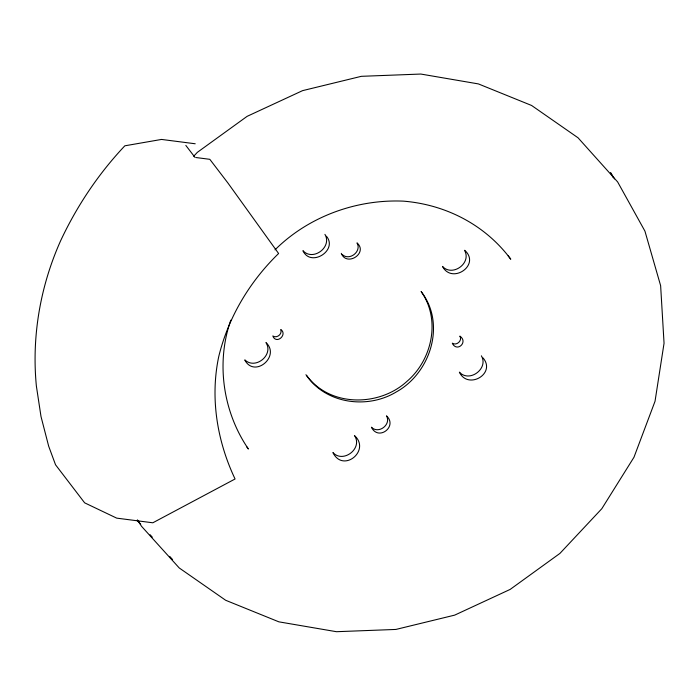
<?xml version="1.0" encoding="UTF-8"?>
<svg xmlns="http://www.w3.org/2000/svg" width="699" height="699" viewBox="0 0 699 699"><rect width="100%" height="100%" fill="white"/><g stroke="black" fill="none" stroke-linecap="round" stroke-linejoin="round"><path stroke-width="1.05" d="M230.784 320.159C215.842 362.746 222.902 411.816 248.398 449.003L246.467 446.478M193.684 156.261L197.354 152.338L247.123 116.34L302.597 90.634L361.357 76.322L420.824 74.05L478.404 83.915L531.59 105.47L578.047 137.79L617.636 181.932L644.932 231.124L660.634 285.69L664.05 343.244L655.033 401.278L633.976 457.251L601.804 508.715L559.916 553.416L510.156 589.414L454.682 615.129L395.922 629.432L336.455 631.704L278.866 621.839L225.69 600.284L179.232 567.964L141.53 526.295L137.537 520.039M274.995 249.849C308.486 216.559 356.289 199.154 403.349 201.137C445.77 204.554 485.255 224.86 510.768 259.224L508.199 255.86M195.213 143.767L161.539 139.433L124.841 145.811C98.445 173.754 76.838 206.083 60.568 240.884L60.385 241.304C40.236 286.538 31.569 336.7 36.374 386.031L40.996 416.49L48.659 446.163L55.536 464.774L84.64 502.834L116.707 518.134L152.828 522.791L235.065 478.99C217.066 441.052 210.006 397.871 218.752 356.525C228.311 317.302 249.692 281.54 278.604 253.51L227.874 182.946L209.814 159.32L196.035 157.546M452.279 343.165C456.456 346.101 462.572 340.701 459.959 336.236M272.793 335.966C276.603 338.604 282.282 334.375 280.876 329.963M342.161 254.453C349.282 261.374 362.012 251.474 357.006 242.885C368.46 252.933 346.748 267.193 341.287 253.353M371.641 427.421C378.753 434.332 391.484 424.433 386.486 415.844C398.011 426.381 378.29 441.532 371.44 427.194M244.912 359.933C255.187 369.858 273.527 355.354 266.24 343.034M306.643 375.468C329.841 407.325 379.365 406.853 407.089 381.252C432.323 359.662 440.99 319.329 421.043 291.439M137.371 520.274L139.547 522.677M137.065 520.309L140.691 524.32M150.11 534.735L152.286 537.138M169.691 556.369L172.592 559.576M464.686 250.259C481.052 264.912 451.982 284.711 442.502 266.415C452.166 277.022 471.318 263.61 464.852 250.906M459.968 336.21C468.199 341.68 457.705 352.322 452.603 343.925M421.514 292.068C446.084 324.275 430.435 373.03 396.49 391.824C367.482 409.588 325.341 403.917 305.944 374.69M185.838 145.418L195.004 157.406M280.867 329.526C287.612 334.402 277.049 344.336 273.134 336.769M354.419 435.503C371.108 450.296 343.148 473.511 332.916 452.559C342.921 463.489 362.414 448.968 354.917 436.237M265.926 342.545C280.71 356.036 254.794 378.386 244.886 360.203M483.061 357.94C496.412 373.659 467.884 390.217 459.383 372.139C469.387 383.069 488.881 368.556 481.384 355.817M326.424 236.227C338.246 250.303 310.679 267.769 302.938 250.688C312.942 261.618 332.436 247.097 324.939 234.357M614.552 178.927L610.585 172.705L613.206 177.432"/></g></svg>
